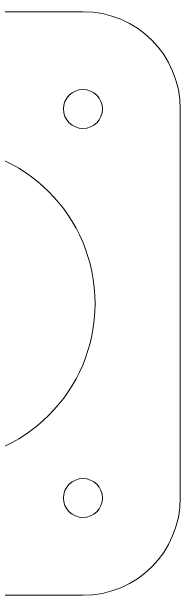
# Model space of a CAD drawing. Header units: millimetres. Extents: x -53 to 240, y 0 to 133.
# Drawn here: x 139.6 to 156.9, y 0 to 60 of the extents above; entities that cross this region are included whole.
import ezdxf

# ---------------------------------------------------------------- set-up
doc = ezdxf.new("R2010")
doc.units = ezdxf.units.MM

msp = doc.modelspace()

# ---------------------------------------------------------------- linework, layer by layer
at = {"color": 7, "linetype": 'Continuous', "lineweight": 15}
for p, q in [((146.911, 60), (116.911, 60)), ((156.911, 10), (156.911, 50)), ((109.911, 0), (146.911, 0))]:
    msp.add_line(p, q, dxfattribs=at)
for centre, radius in [((146.911, 50), 2), ((131.911, 30), 16.25), ((146.911, 10), 2)]:
    msp.add_circle(centre, radius, dxfattribs=at)
for centre, start, end in [((146.911, 50), 0, 90), ((146.911, 10), 270, 0)]:
    msp.add_arc(centre, 10, start, end, dxfattribs=at)

doc.saveas('drawing.dxf')
